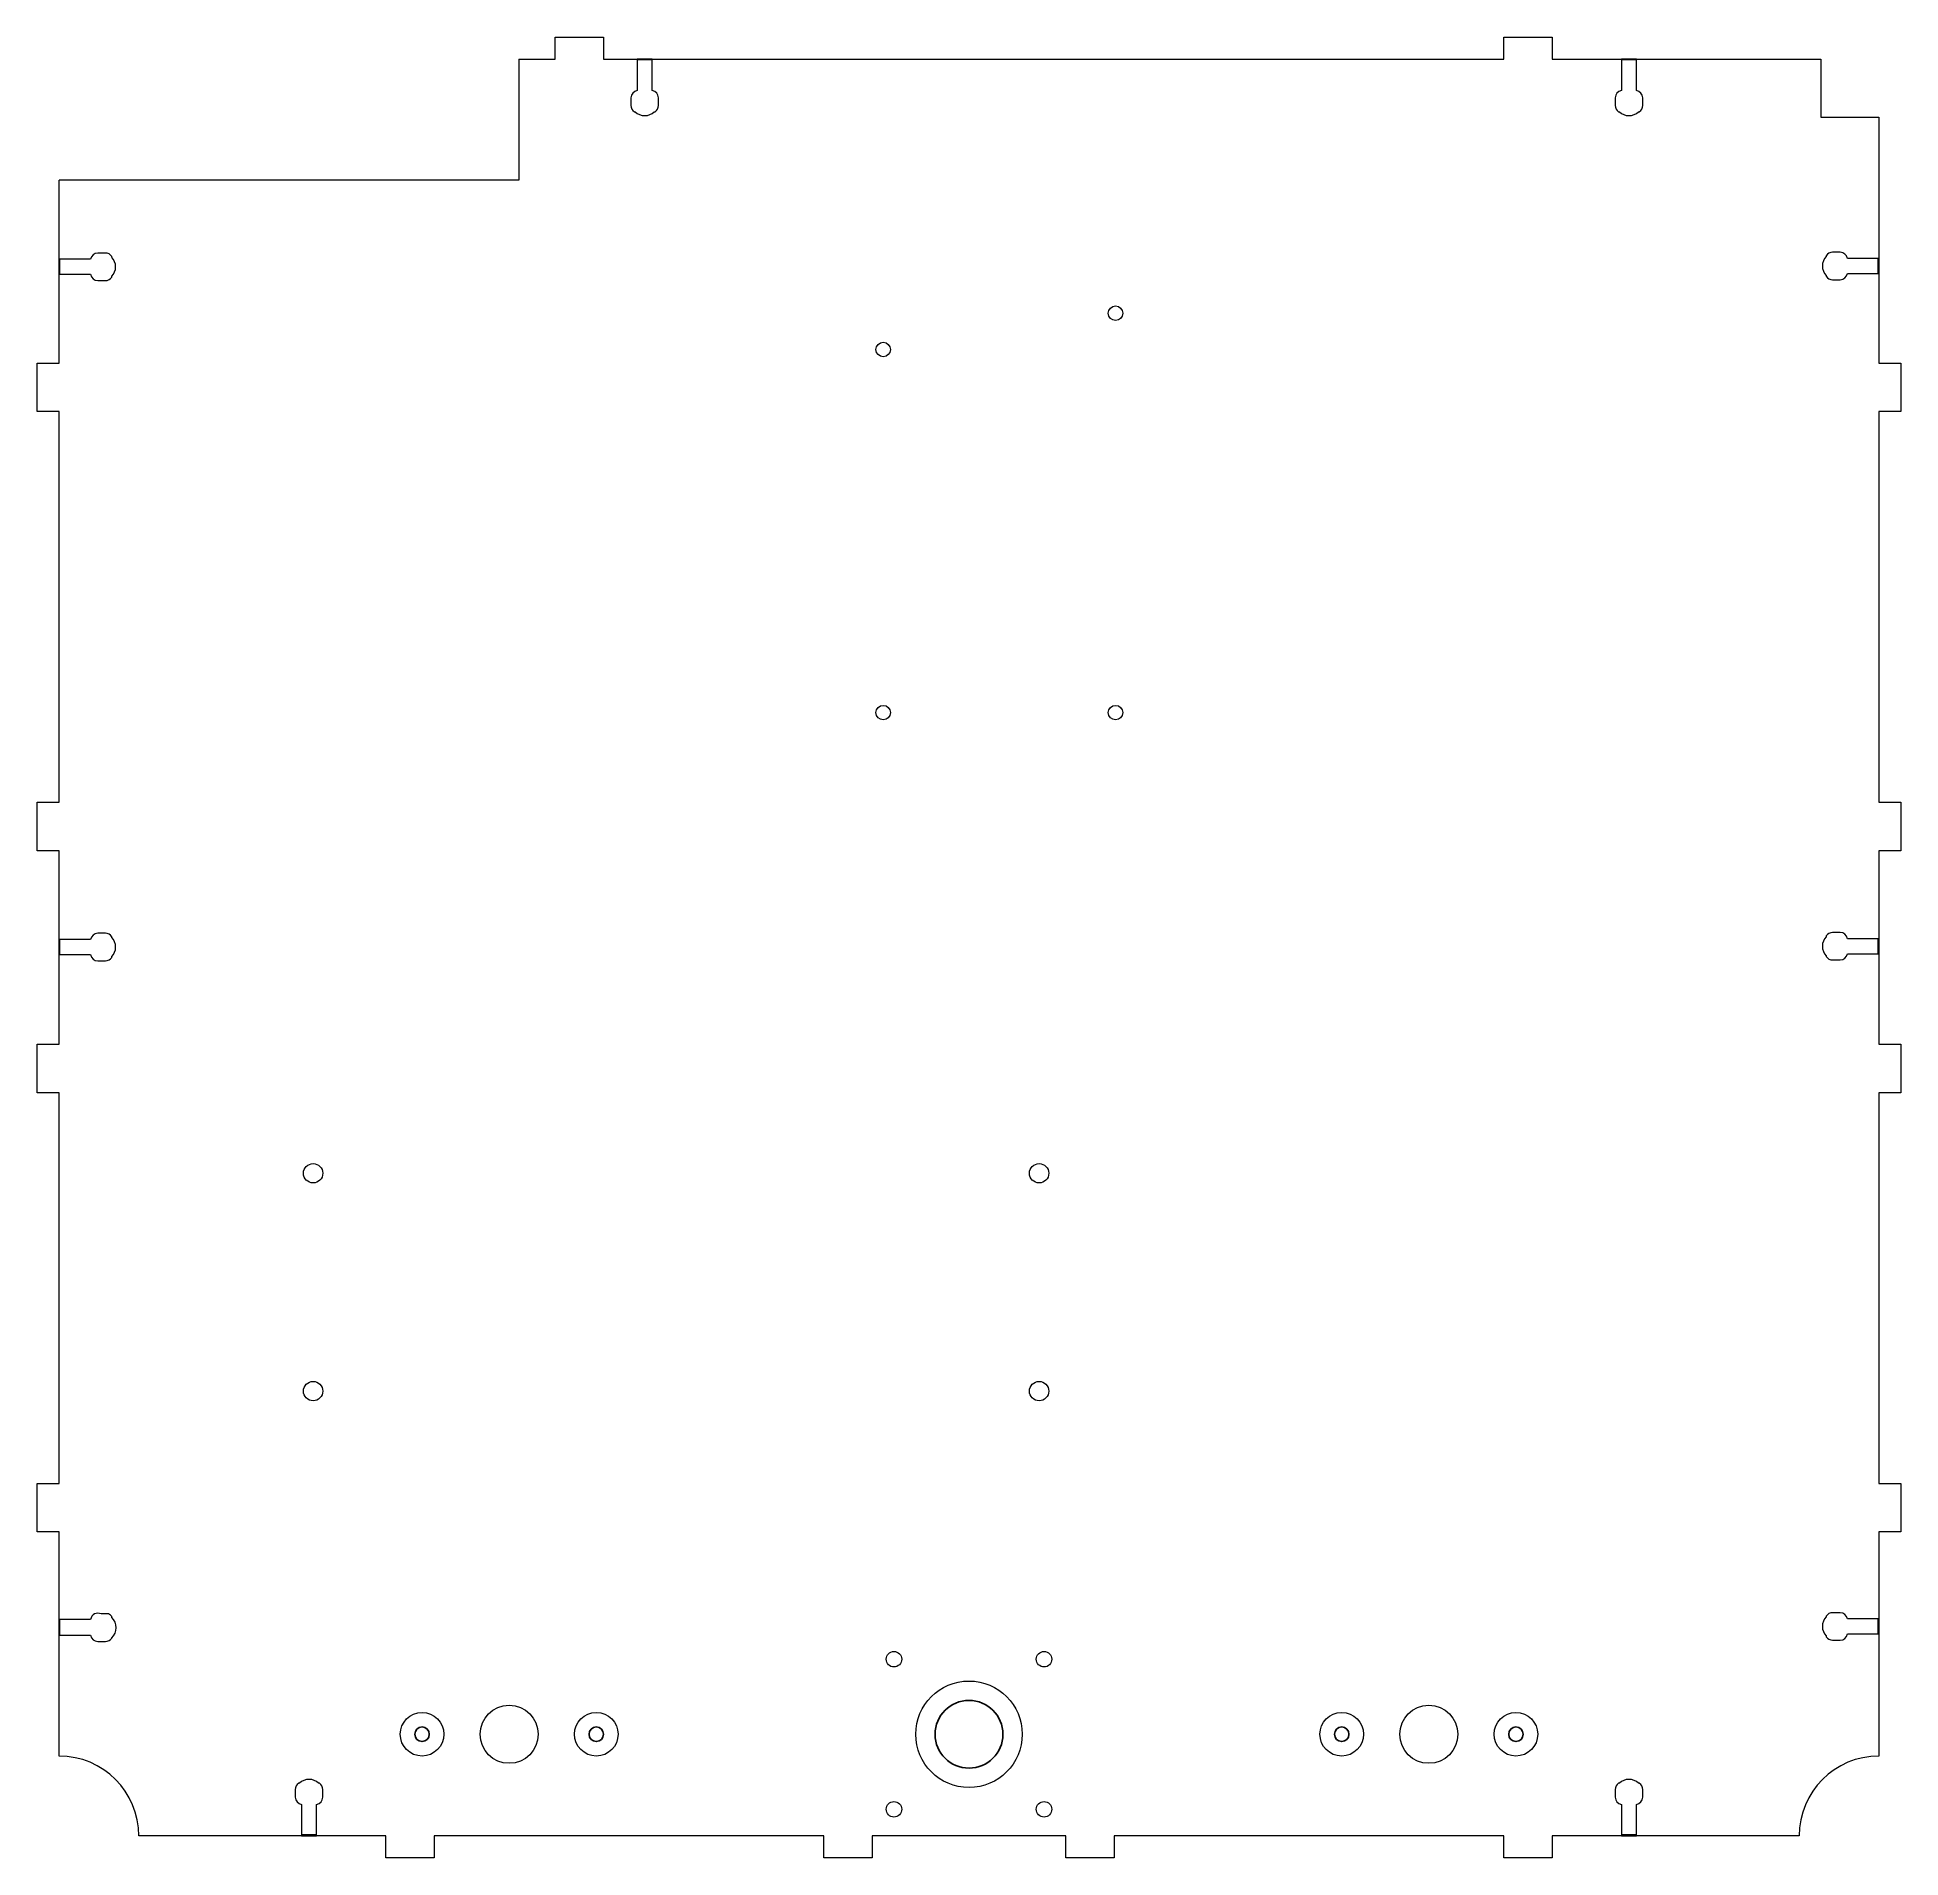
# Model space of a CAD drawing. Header units: millimetres. Extents: x -5 to 380, y -372 to 5.
import ezdxf

# ---------------------------------------------------------------- set-up
doc = ezdxf.new("R2010")
doc.units = ezdxf.units.MM
doc.layers.add('SLD-0', color=179, linetype='Continuous')

msp = doc.modelspace()

# ---------------------------------------------------------------- linework, layer by layer
at = {"layer": 'SLD-0', "color": 179, "linetype": 'Continuous', "lineweight": 15}
for p, q in [((102.5, 4.5), (112.5, 4.5)), ((102.5, 0), (102.5, 4.5)), ((112.5, 4.5), (112.5, 0)), ((298.5, 4.5), (308.5, 4.5)), ((298.5, 0), (298.5, 4.5)), ((308.5, 4.5), (308.5, 0)), ((308.5, 0), (322.8, 0)), ((325.9, 0), (364, 0)), ((95, 0), (102.5, 0)), ((95, 0), (95, -25)), ((112.5, 0), (119.45, 0)), ((119.45, -0.09), (119.45, -6.5)), ((122.55, 0), (298.5, 0)), ((122.55, -6.5), (122.55, -0.09)), ((322.8, -0.09), (322.8, -6.5)), ((325.9, -6.5), (325.9, -0.09)), ((364, 0), (364, -12)), ((118.16, -8.03), (118.16, -9.58)), ((118.87, -10.88), (119.04, -10.88)), ((122.96, -10.88), (123.13, -10.88)), ((123.84, -9.58), (123.84, -8.03)), ((321.51, -8.03), (321.51, -9.58)), ((322.22, -10.88), (322.39, -10.88)), ((326.31, -10.88), (326.48, -10.88)), ((327.19, -9.58), (327.19, -8.03)), ((364, -12), (376, -12)), ((376, -12), (376, -41.19)), ((95, -25), (0, -25)), ((0, -41.36), (0, -25)), ((6.5, -41.36), (0.1, -41.36)), ((9.58, -40.07), (8.03, -40.07)), ((10.88, -40.95), (10.88, -40.78)), ((365.12, -40.6), (365.12, -40.77)), ((367.97, -39.9), (366.42, -39.9)), ((375.87, -41.19), (369.5, -41.19)), ((0, -62.8), (0, -44.46)), ((0.1, -44.46), (6.5, -44.46)), ((8.03, -45.75), (9.58, -45.75)), ((10.88, -45.04), (10.88, -44.87)), ((365.12, -44.7), (365.12, -44.87)), ((366.42, -45.58), (367.97, -45.58)), ((369.5, -44.29), (375.87, -44.29)), ((376, -44.29), (376, -62.8)), ((-4.5, -62.8), (0, -62.8)), ((-4.5, -72.8), (-4.5, -62.8)), ((376, -62.8), (380.5, -62.8)), ((380.5, -62.8), (380.5, -72.8)), ((0, -72.8), (-4.5, -72.8)), ((0, -153.5), (0, -72.8)), ((376, -72.8), (376, -153.5)), ((380.5, -72.8), (376, -72.8)), ((-4.5, -153.5), (0, -153.5)), ((-4.5, -163.5), (-4.5, -153.5)), ((376, -153.5), (380.5, -153.5)), ((380.5, -153.5), (380.5, -163.5)), ((0, -163.5), (-4.5, -163.5)), ((0, -181.86), (0, -163.5)), ((376, -163.5), (376, -181.69)), ((380.5, -163.5), (376, -163.5)), ((9.58, -180.57), (8.03, -180.57)), ((367.97, -180.4), (366.42, -180.4)), ((6.5, -181.86), (0.1, -181.86)), ((10.88, -181.44), (10.88, -181.27)), ((365.12, -181.11), (365.12, -181.28)), ((375.87, -181.69), (369.5, -181.69)), ((369.5, -184.79), (375.87, -184.79)), ((376, -184.79), (376, -203.5)), ((0, -203.5), (0, -184.96)), ((0.1, -184.96), (6.5, -184.96)), ((8.03, -186.25), (9.58, -186.25)), ((10.88, -185.54), (10.88, -185.37)), ((365.12, -185.2), (365.12, -185.37)), ((366.42, -186.08), (367.97, -186.08)), ((-4.5, -203.5), (0, -203.5)), ((-4.5, -213.5), (-4.5, -203.5)), ((376, -203.5), (380.5, -203.5)), ((380.5, -203.5), (380.5, -213.5)), ((0, -213.5), (-4.5, -213.5)), ((0, -294.2), (0, -213.5)), ((376, -213.5), (376, -294.2)), ((380.5, -213.5), (376, -213.5)), ((-4.5, -294.2), (0, -294.2)), ((-4.5, -304.2), (-4.5, -294.2)), ((376, -294.2), (380.5, -294.2)), ((380.5, -294.2), (380.5, -304.2)), ((0, -304.2), (-4.5, -304.2)), ((0, -322.28), (0, -304.2)), ((376, -304.2), (376, -322.18)), ((380.5, -304.2), (376, -304.2)), ((6.5, -322.28), (0.1, -322.28)), ((10.26, -321.15), (8.71, -321.15)), ((10.88, -321.87), (10.88, -321.7)), ((365.12, -321.6), (365.12, -321.77)), ((367.97, -320.89), (366.42, -320.89)), ((375.87, -322.18), (369.5, -322.18)), ((0, -350.5), (0, -325.54)), ((0.1, -325.54), (6.5, -325.54)), ((8.03, -326.83), (9.58, -326.83)), ((10.88, -326.12), (10.88, -326.11)), ((365.12, -325.69), (365.12, -325.86)), ((366.42, -326.57), (367.97, -326.57)), ((369.5, -325.28), (375.87, -325.28)), ((376, -325.28), (376, -350.5)), ((48.81, -357.42), (48.81, -358.97)), ((49.69, -356.12), (49.52, -356.12)), ((53.78, -356.12), (53.61, -356.12)), ((54.49, -358.97), (54.49, -357.42)), ((321.51, -357.42), (321.51, -358.97)), ((322.39, -356.12), (322.22, -356.12)), ((326.48, -356.12), (326.31, -356.12)), ((327.19, -358.97), (327.19, -357.42)), ((50.1, -360.5), (50.1, -366.8)), ((53.2, -366.8), (53.2, -360.5)), ((322.8, -360.5), (322.8, -366.8)), ((325.9, -366.8), (325.9, -360.5)), ((50.1, -367), (16.5, -367)), ((67.5, -367), (53.2, -367)), ((67.5, -371.5), (67.5, -367)), ((77.5, -367), (77.5, -371.5)), ((158, -367), (77.5, -367)), ((158, -371.5), (158, -367)), ((168, -367), (168, -371.5)), ((208, -367), (168, -367)), ((208, -371.5), (208, -367)), ((218, -367), (218, -371.5)), ((298.5, -367), (218, -367)), ((298.5, -371.5), (298.5, -367)), ((308.5, -367), (308.5, -371.5)), ((322.8, -367), (308.5, -367)), ((359.5, -367), (325.9, -367)), ((77.5, -371.5), (67.5, -371.5)), ((168, -371.5), (158, -371.5)), ((218, -371.5), (208, -371.5)), ((308.5, -371.5), (298.5, -371.5))]:
    msp.add_line(p, q, dxfattribs=at)
at = {"layer": 'SLD-0'}
for p, q in [((322.8, 0), (325.9, 0)), ((119.45, 0), (122.55, 0)), ((122.55, -0.09), (119.45, -0.09)), ((322.8, -0.09), (325.9, -0.09)), ((0, -41.36), (0, -44.46)), ((0.1, -41.36), (0.1, -44.46)), ((375.87, -44.29), (375.87, -41.19)), ((376, -41.19), (376, -44.29)), ((0, -181.86), (0, -184.96)), ((0.1, -181.86), (0.1, -184.96)), ((375.87, -184.79), (375.87, -181.69)), ((376, -181.69), (376, -184.79)), ((0, -322.28), (0, -325.54)), ((0.1, -322.28), (0.1, -325.54)), ((375.87, -325.28), (375.87, -322.18)), ((376, -322.18), (376, -325.28)), ((50.1, -366.8), (53.2, -366.8)), ((50.1, -367), (53.2, -367)), ((322.8, -366.8), (325.9, -366.8)), ((322.8, -367), (325.9, -367))]:
    msp.add_line(p, q, dxfattribs=at)
at = {"layer": 'SLD-0', "color": 179, "linetype": 'Continuous', "lineweight": 15}
for centre, radius in [((218.27, -52.49), 1.5), ((170.27, -59.99), 1.5), ((170.27, -134.99), 1.5), ((218.27, -134.99), 1.5), ((52.49, -230.13), 2), ((202.49, -230.13), 2), ((52.49, -275.13), 2), ((202.49, -275.13), 2), ((172.5, -330.5), 1.6), ((203.5, -330.5), 1.6), ((188, -346), 11), ((75, -346), 4.5), ((93, -346), 6), ((111, -346), 4.5), ((265, -346), 4.5), ((283, -346), 6), ((301, -346), 4.5), ((172.5, -361.5), 1.6), ((203.5, -361.5), 1.6)]:
    msp.add_circle(centre, radius, dxfattribs=at)
at = {"layer": 'SLD-0'}
for centre, radius in [((188, -346), 7), ((75, -346), 1.5), ((111, -346), 1.5), ((265, -346), 1.5), ((301, -346), 1.5)]:
    msp.add_circle(centre, radius, dxfattribs=at)
at = {"layer": 'SLD-0', "color": 179, "linetype": 'Continuous', "lineweight": 15}
for centre, radius, start, end in [((119.71, -8.03), 1.55, 99.6439, 180), ((122.29, -8.03), 1.55, 0, 80.3561), ((323.06, -8.03), 1.55, 99.6439, 180), ((325.64, -8.03), 1.55, 0, 80.3561), ((119.71, -9.58), 1.55, 180, 237.1336), ((121, -8.92), 2.77, 224.989, 315.011), ((122.29, -9.58), 1.55, 302.8664, 360), ((323.06, -9.58), 1.55, 180, 237.1336), ((324.35, -8.92), 2.77, 224.989, 315.011), ((325.64, -9.58), 1.55, 302.8664, 0), ((8.03, -41.62), 1.55, 90, 170.3561), ((9.58, -41.62), 1.55, 32.8664, 90), ((8.92, -42.91), 2.77, 314.989, 45.011), ((367.08, -42.74), 2.77, 134.989, 225.011), ((366.42, -41.45), 1.55, 90, 147.1336), ((367.97, -41.45), 1.55, 9.6439, 90), ((8.03, -44.2), 1.55, 189.6439, 270), ((9.58, -44.2), 1.55, 270, 327.1336), ((366.42, -44.03), 1.55, 212.8664, 270), ((367.97, -44.03), 1.55, 270, 350.3561), ((8.03, -182.12), 1.55, 90, 170.3561), ((9.58, -182.12), 1.55, 32.8664, 90), ((366.42, -181.95), 1.55, 90, 147.1336), ((367.97, -181.95), 1.55, 9.6439, 90), ((8.92, -183.41), 2.77, 314.989, 45.011), ((367.08, -183.24), 2.77, 134.989, 225.011), ((367.97, -184.53), 1.55, 270, 350.3561), ((8.03, -184.7), 1.55, 189.6439, 270), ((9.58, -184.7), 1.55, 270, 327.1336), ((366.42, -184.53), 1.55, 212.8664, 270), ((8.03, -322.54), 1.55, 64.0151, 170.3561), ((9.58, -322.54), 1.55, 32.8664, 64.0151), ((8.92, -323.99), 2.89, 312.7904, 47.2096), ((367.08, -323.73), 2.77, 134.989, 225.011), ((366.42, -322.44), 1.55, 90, 147.1336), ((367.97, -322.44), 1.55, 9.6439, 90), ((8.03, -325.28), 1.55, 189.6439, 270), ((9.58, -325.28), 1.55, 270, 327.1336), ((366.42, -325.02), 1.55, 212.8664, 270), ((367.97, -325.02), 1.55, 270, 350.3561), ((0, -367), 16.5, 0, 90), ((376, -367), 16.5, 90, 180), ((50.36, -357.42), 1.55, 122.8664, 180), ((51.65, -358.08), 2.77, 44.989, 135.011), ((52.94, -357.42), 1.55, 0, 57.1336), ((323.06, -357.42), 1.55, 122.8664, 180), ((324.35, -358.08), 2.77, 44.989, 135.011), ((325.64, -357.42), 1.55, 0, 57.1336), ((50.36, -358.97), 1.55, 180, 260.3561), ((52.94, -358.97), 1.55, 279.6439, 0), ((323.06, -358.97), 1.55, 180, 260.3561), ((325.64, -358.97), 1.55, 279.6439, 0)]:
    msp.add_arc(centre, radius, start, end, dxfattribs=at)

doc.saveas('drawing.dxf')
